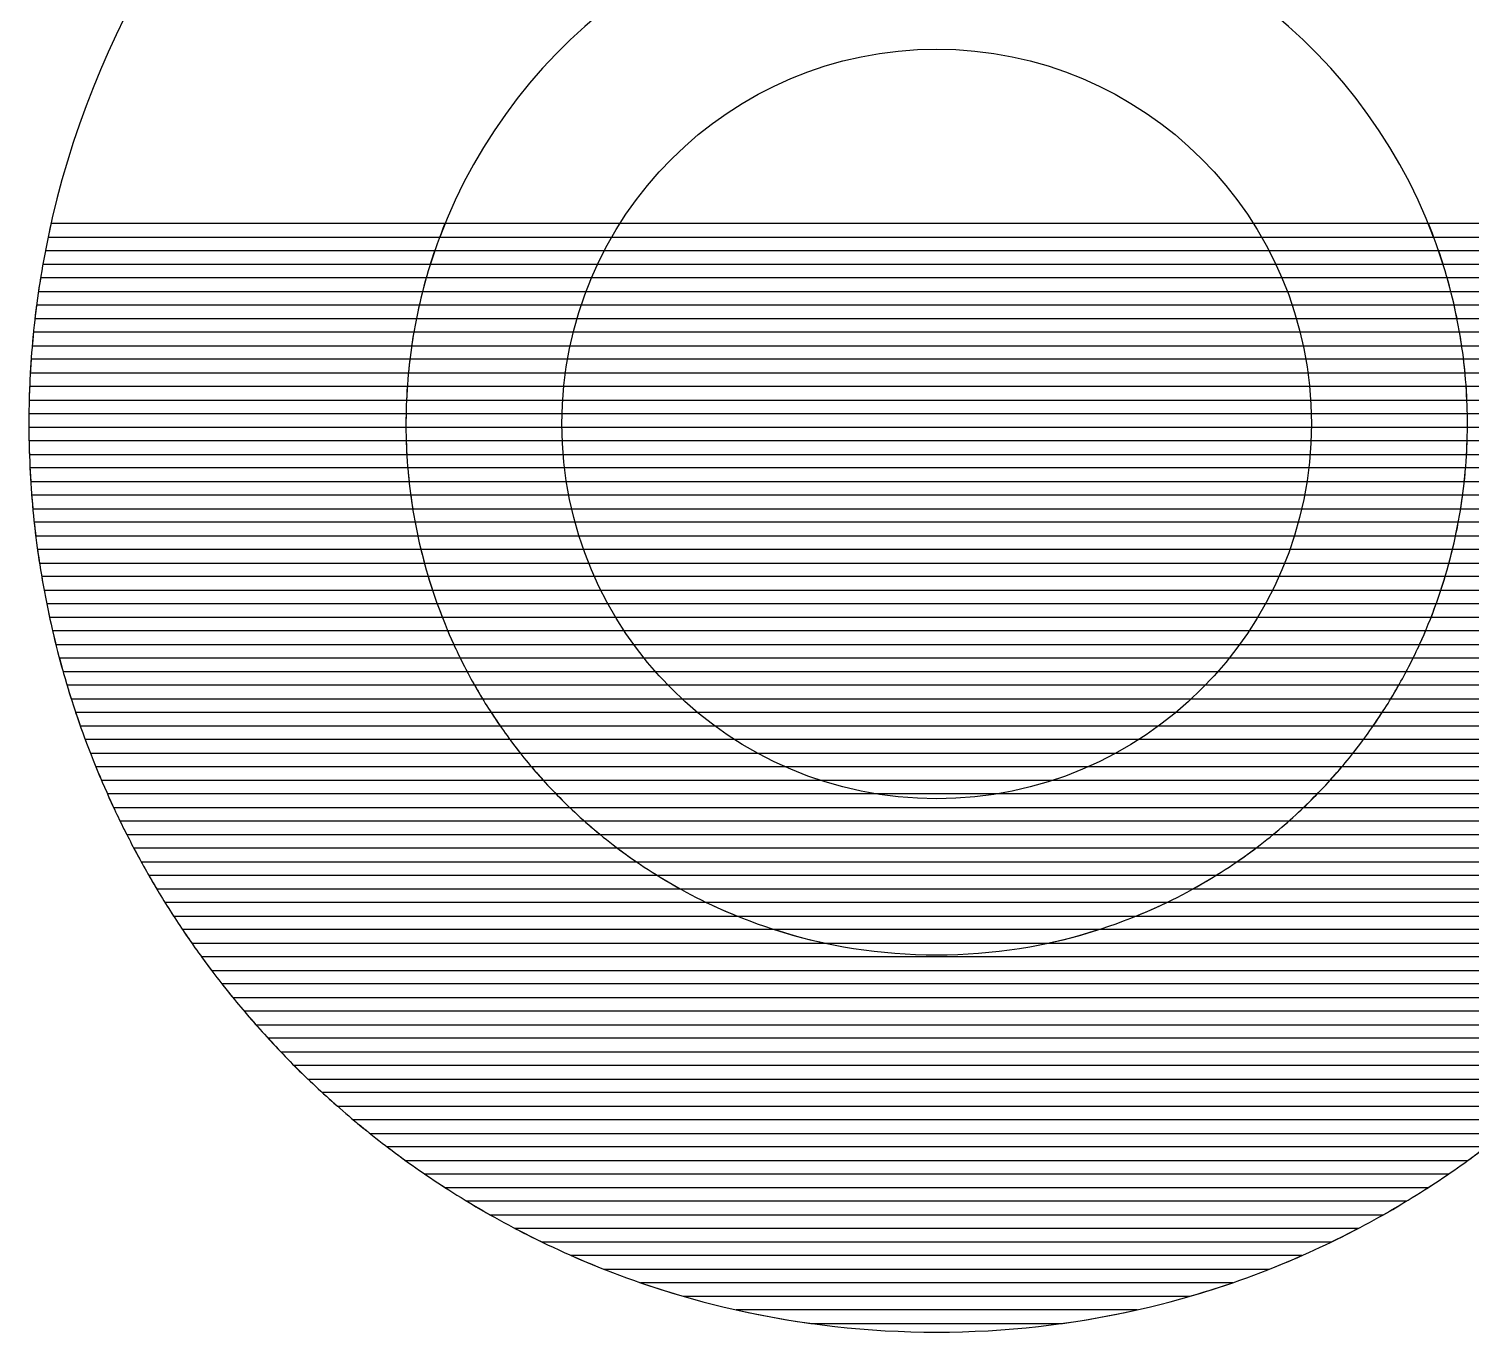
# Model space of a CAD drawing. Header units: inches. Extents: x -18.82 to -13.93, y 5.38 to 6.84.
# Drawn here: x -18.3032 to -17.9687, y 5.8969 to 6.199 of the extents above; entities that cross this region are included whole.
import ezdxf

# ---------------------------------------------------------------- set-up
doc = ezdxf.new("R2010")
doc.units = ezdxf.units.IN
doc.header["$MEASUREMENT"] = 0
doc.layers.add('Layer 1', color=7, linetype='Continuous')

msp = doc.modelspace()

# ---------------------------------------------------------------- linework, layer by layer
at = {"layer": 'Layer 1', "color": 155}
for points, knots in [([(-17.88661, 6.15076), (-17.88661, 6.15076), (-18.29877, 6.15076), (-18.29877, 6.15076), (-18.29877, 6.15076), (-18.27882, 6.24627), (-18.19418, 6.31798), (-18.0927, 6.31798), (-18.0927, 6.31798), (-17.99127, 6.31798), (-17.90657, 6.24627), (-17.88661, 6.15076)], [0, 0, 0, 0, 0.25, 0.25, 0.25, 0.25, 0.5, 0.5, 0.5, 0.5, 1, 1, 1, 1]), ([(-17.97744, 6.15076), (-17.97744, 6.15076), (-18.20795, 6.15076), (-18.20795, 6.15076), (-18.20795, 6.15076), (-18.19044, 6.19738), (-18.14546, 6.23053), (-18.0927, 6.23053), (-18.0927, 6.23053), (-18.03996, 6.23053), (-17.99496, 6.19738), (-17.97744, 6.15076)], [0, 0, 0, 0, 0.25, 0.25, 0.25, 0.25, 0.5, 0.5, 0.5, 0.5, 1, 1, 1, 1]), ([(-18.29808, 6.1539), (-18.29808, 6.1539), (-17.8873, 6.1539), (-17.8873, 6.1539), (-17.8873, 6.1539), (-17.88659, 6.15078), (-17.88595, 6.14763), (-17.88539, 6.14446), (-17.88539, 6.14446), (-17.88539, 6.14446), (-18.29999, 6.14446), (-18.29999, 6.14446), (-18.29999, 6.14446), (-18.29943, 6.14763), (-18.29879, 6.15078), (-18.29808, 6.1539)], [0, 0, 0, 0, 0.2, 0.2, 0.2, 0.2, 0.4, 0.4, 0.4, 0.4, 0.6, 0.6, 0.6, 0.6, 1, 1, 1, 1]), ([(-18.20672, 6.1539), (-18.20672, 6.1539), (-17.97867, 6.1539), (-17.97867, 6.1539), (-17.97867, 6.1539), (-17.97741, 6.15081), (-17.97627, 6.14767), (-17.97526, 6.14446), (-17.97526, 6.14446), (-17.97526, 6.14446), (-18.21013, 6.14446), (-18.21013, 6.14446), (-18.21013, 6.14446), (-18.20912, 6.14767), (-18.20798, 6.15081), (-18.20672, 6.1539)], [0, 0, 0, 0, 0.2, 0.2, 0.2, 0.2, 0.4, 0.4, 0.4, 0.4, 0.6, 0.6, 0.6, 0.6, 1, 1, 1, 1]), ([(-18.29939, 6.14761), (-18.29939, 6.14761), (-17.88598, 6.14761), (-17.88598, 6.14761), (-17.88598, 6.14761), (-17.88538, 6.14448), (-17.88484, 6.14134), (-17.88438, 6.13817), (-17.88438, 6.13817), (-17.88438, 6.13817), (-18.301, 6.13817), (-18.301, 6.13817), (-18.301, 6.13817), (-18.30053, 6.14134), (-18.3, 6.14448), (-18.29939, 6.14761)], [0, 0, 0, 0, 0.2, 0.2, 0.2, 0.2, 0.4, 0.4, 0.4, 0.4, 0.6, 0.6, 0.6, 0.6, 1, 1, 1, 1]), ([(-18.20909, 6.14761), (-18.20909, 6.14761), (-17.9763, 6.14761), (-17.9763, 6.14761), (-17.9763, 6.14761), (-17.97524, 6.14451), (-17.97428, 6.14137), (-17.97346, 6.13817), (-17.97346, 6.13817), (-17.97346, 6.13817), (-18.21193, 6.13817), (-18.21193, 6.13817), (-18.21193, 6.13817), (-18.21111, 6.14137), (-18.21015, 6.14451), (-18.20909, 6.14761)], [0, 0, 0, 0, 0.2, 0.2, 0.2, 0.2, 0.4, 0.4, 0.4, 0.4, 0.6, 0.6, 0.6, 0.6, 1, 1, 1, 1]), ([(-18.30051, 6.14131), (-18.30051, 6.14131), (-17.88486, 6.14131), (-17.88486, 6.14131), (-17.88486, 6.14131), (-17.88436, 6.13819), (-17.88393, 6.13504), (-17.88356, 6.13187), (-17.88356, 6.13187), (-17.88356, 6.13187), (-18.30181, 6.13187), (-18.30181, 6.13187), (-18.30181, 6.13187), (-18.30145, 6.13504), (-18.30102, 6.13819), (-18.30051, 6.14131)], [0, 0, 0, 0, 0.2, 0.2, 0.2, 0.2, 0.4, 0.4, 0.4, 0.4, 0.6, 0.6, 0.6, 0.6, 1, 1, 1, 1]), ([(-18.21107, 6.14131), (-18.21107, 6.14131), (-17.97431, 6.14131), (-17.97431, 6.14131), (-17.97431, 6.14131), (-17.97343, 6.13821), (-17.97267, 6.13506), (-17.97202, 6.13187), (-17.97202, 6.13187), (-17.97202, 6.13187), (-18.21336, 6.13187), (-18.21336, 6.13187), (-18.21336, 6.13187), (-18.21272, 6.13506), (-18.21196, 6.13821), (-18.21107, 6.14131)], [0, 0, 0, 0, 0.2, 0.2, 0.2, 0.2, 0.4, 0.4, 0.4, 0.4, 0.6, 0.6, 0.6, 0.6, 1, 1, 1, 1]), ([(-18.30144, 6.13502), (-18.30144, 6.13502), (-17.88394, 6.13502), (-17.88394, 6.13502), (-17.88394, 6.13502), (-17.88353, 6.13189), (-17.8832, 6.12874), (-17.88293, 6.12557), (-17.88293, 6.12557), (-17.88293, 6.12557), (-18.30244, 6.12557), (-18.30244, 6.12557), (-18.30244, 6.12557), (-18.30217, 6.12874), (-18.30185, 6.13189), (-18.30144, 6.13502)], [0, 0, 0, 0, 0.2, 0.2, 0.2, 0.2, 0.4, 0.4, 0.4, 0.4, 0.6, 0.6, 0.6, 0.6, 1, 1, 1, 1]), ([(-18.21269, 6.13502), (-18.21269, 6.13502), (-17.9727, 6.13502), (-17.9727, 6.13502), (-17.9727, 6.13502), (-17.97199, 6.13191), (-17.9714, 6.12876), (-17.97093, 6.12557), (-17.97093, 6.12557), (-17.97093, 6.12557), (-18.21446, 6.12557), (-18.21446, 6.12557), (-18.21446, 6.12557), (-18.21398, 6.12876), (-18.2134, 6.13191), (-18.21269, 6.13502)], [0, 0, 0, 0, 0.2, 0.2, 0.2, 0.2, 0.4, 0.4, 0.4, 0.4, 0.6, 0.6, 0.6, 0.6, 1, 1, 1, 1]), ([(-18.30217, 6.12872), (-18.30217, 6.12872), (-17.88321, 6.12872), (-17.88321, 6.12872), (-17.88321, 6.12872), (-17.88289, 6.12559), (-17.88266, 6.12244), (-17.88248, 6.11928), (-17.88248, 6.11928), (-17.88248, 6.11928), (-18.30289, 6.11928), (-18.30289, 6.11928), (-18.30289, 6.11928), (-18.30271, 6.12244), (-18.30248, 6.12559), (-18.30217, 6.12872)], [0, 0, 0, 0, 0.2, 0.2, 0.2, 0.2, 0.4, 0.4, 0.4, 0.4, 0.6, 0.6, 0.6, 0.6, 1, 1, 1, 1]), ([(-18.21395, 6.12872), (-18.21395, 6.12872), (-17.97144, 6.12872), (-17.97144, 6.12872), (-17.97144, 6.12872), (-17.97089, 6.12561), (-17.97047, 6.12246), (-17.97017, 6.11928), (-17.97017, 6.11928), (-17.97017, 6.11928), (-18.21522, 6.11928), (-18.21522, 6.11928), (-18.21522, 6.11928), (-18.21491, 6.12246), (-18.21449, 6.12561), (-18.21395, 6.12872)], [0, 0, 0, 0, 0.2, 0.2, 0.2, 0.2, 0.4, 0.4, 0.4, 0.4, 0.6, 0.6, 0.6, 0.6, 1, 1, 1, 1]), ([(-18.30269, 6.12243), (-18.30269, 6.12243), (-17.88268, 6.12243), (-17.88268, 6.12243), (-17.88268, 6.12243), (-17.88246, 6.1193), (-17.8823, 6.11615), (-17.88222, 6.11298), (-17.88222, 6.11298), (-17.88222, 6.11298), (-18.30316, 6.11298), (-18.30316, 6.11298), (-18.30316, 6.11298), (-18.30307, 6.11615), (-18.30291, 6.1193), (-18.30269, 6.12243)], [0, 0, 0, 0, 0.2, 0.2, 0.2, 0.2, 0.4, 0.4, 0.4, 0.4, 0.6, 0.6, 0.6, 0.6, 1, 1, 1, 1]), ([(-18.21488, 6.12243), (-18.21488, 6.12243), (-17.97051, 6.12243), (-17.97051, 6.12243), (-17.97051, 6.12243), (-17.97013, 6.11931), (-17.96987, 6.11616), (-17.96973, 6.11298), (-17.96973, 6.11298), (-17.96973, 6.11298), (-18.21565, 6.11298), (-18.21565, 6.11298), (-18.21565, 6.11298), (-18.21551, 6.11616), (-18.21526, 6.11931), (-18.21488, 6.12243)], [0, 0, 0, 0, 0.2, 0.2, 0.2, 0.2, 0.4, 0.4, 0.4, 0.4, 0.6, 0.6, 0.6, 0.6, 1, 1, 1, 1])]:
    msp.add_open_spline(points, degree=3, knots=knots, dxfattribs=at)
at = {"layer": 'Layer 1', "color": 250}
msp.add_open_spline([(-18.00579, 6.10746), (-18.00579, 6.15546), (-18.0447, 6.19434), (-18.0927, 6.19434), (-18.0927, 6.19434), (-18.14071, 6.19434), (-18.17959, 6.15546), (-18.17959, 6.10746), (-18.17959, 6.10746), (-18.17959, 6.05946), (-18.14071, 6.02056), (-18.0927, 6.02056), (-18.0927, 6.02056), (-18.0447, 6.02056), (-18.00579, 6.05946), (-18.00579, 6.10746)], degree=3, knots=[0, 0, 0, 0, 0.2, 0.2, 0.2, 0.2, 0.4, 0.4, 0.4, 0.4, 0.6, 0.6, 0.6, 0.6, 1, 1, 1, 1], dxfattribs=at)
at = {"layer": 'Layer 1', "color": 165}
for points, knots in [([(-18.30304, 6.11613), (-18.30304, 6.11613), (-17.88234, 6.11613), (-17.88234, 6.11613), (-17.88234, 6.11613), (-17.88222, 6.11326), (-17.88215, 6.11038), (-17.88215, 6.10748), (-17.88215, 6.10748), (-17.88215, 6.10748), (-17.88215, 6.10669), (-17.88215, 6.10669), (-17.88215, 6.10669), (-17.88215, 6.10669), (-18.30322, 6.10669), (-18.30322, 6.10669), (-18.30322, 6.10669), (-18.30322, 6.10669), (-18.30323, 6.10748), (-18.30323, 6.10748), (-18.30323, 6.10748), (-18.30323, 6.11038), (-18.30315, 6.11326), (-18.30304, 6.11613)], [0, 0, 0, 0, 0.142857, 0.142857, 0.142857, 0.142857, 0.285714, 0.285714, 0.285714, 0.285714, 0.428571, 0.428571, 0.428571, 0.428571, 0.571429, 0.571429, 0.571429, 0.571429, 0.714286, 0.714286, 0.714286, 0.714286, 1, 1, 1, 1]), ([(-18.21548, 6.11613), (-18.21548, 6.11613), (-17.96991, 6.11613), (-17.96991, 6.11613), (-17.96991, 6.11613), (-17.96971, 6.11326), (-17.9696, 6.11038), (-17.9696, 6.10746), (-17.9696, 6.10746), (-17.9696, 6.10746), (-17.96961, 6.10669), (-17.96961, 6.10669), (-17.96961, 6.10669), (-17.96961, 6.10669), (-18.21578, 6.10669), (-18.21578, 6.10669), (-18.21578, 6.10669), (-18.21578, 6.10669), (-18.21578, 6.10746), (-18.21578, 6.10746), (-18.21578, 6.10746), (-18.21578, 6.11038), (-18.21567, 6.11326), (-18.21548, 6.11613)], [0, 0, 0, 0, 0.142857, 0.142857, 0.142857, 0.142857, 0.285714, 0.285714, 0.285714, 0.285714, 0.428571, 0.428571, 0.428571, 0.428571, 0.571429, 0.571429, 0.571429, 0.571429, 0.714286, 0.714286, 0.714286, 0.714286, 1, 1, 1, 1]), ([(-18.3032, 6.10983), (-18.3032, 6.10983), (-17.88217, 6.10983), (-17.88217, 6.10983), (-17.88217, 6.10983), (-17.88217, 6.10983), (-17.88215, 6.10748), (-17.88215, 6.10748), (-17.88215, 6.10748), (-17.88215, 6.1051), (-17.8822, 6.10274), (-17.88228, 6.10039), (-17.88228, 6.10039), (-17.88228, 6.10039), (-18.3031, 6.10039), (-18.3031, 6.10039), (-18.3031, 6.10039), (-18.30318, 6.10274), (-18.30323, 6.1051), (-18.30323, 6.10748), (-18.30323, 6.10748), (-18.30323, 6.10748), (-18.3032, 6.10983), (-18.3032, 6.10983)], [0, 0, 0, 0, 0.142857, 0.142857, 0.142857, 0.142857, 0.285714, 0.285714, 0.285714, 0.285714, 0.428571, 0.428571, 0.428571, 0.428571, 0.571429, 0.571429, 0.571429, 0.571429, 0.714286, 0.714286, 0.714286, 0.714286, 1, 1, 1, 1]), ([(-18.21576, 6.10983), (-18.21576, 6.10983), (-17.96963, 6.10983), (-17.96963, 6.10983), (-17.96963, 6.10983), (-17.96963, 6.10983), (-17.9696, 6.10746), (-17.9696, 6.10746), (-17.9696, 6.10746), (-17.9696, 6.10509), (-17.96968, 6.10273), (-17.96981, 6.10039), (-17.96981, 6.10039), (-17.96981, 6.10039), (-18.21557, 6.10039), (-18.21557, 6.10039), (-18.21557, 6.10039), (-18.21571, 6.10273), (-18.21578, 6.10509), (-18.21578, 6.10746), (-18.21578, 6.10746), (-18.21578, 6.10746), (-18.21576, 6.10983), (-18.21576, 6.10983)], [0, 0, 0, 0, 0.142857, 0.142857, 0.142857, 0.142857, 0.285714, 0.285714, 0.285714, 0.285714, 0.428571, 0.428571, 0.428571, 0.428571, 0.571429, 0.571429, 0.571429, 0.571429, 0.714286, 0.714286, 0.714286, 0.714286, 1, 1, 1, 1]), ([(-18.30318, 6.10354), (-18.30318, 6.10354), (-17.88219, 6.10354), (-17.88219, 6.10354), (-17.88219, 6.10354), (-17.88225, 6.10037), (-17.88239, 6.09722), (-17.88258, 6.09409), (-17.88258, 6.09409), (-17.88258, 6.09409), (-18.30279, 6.09409), (-18.30279, 6.09409), (-18.30279, 6.09409), (-18.30299, 6.09722), (-18.30312, 6.10037), (-18.30318, 6.10354)], [0, 0, 0, 0, 0.2, 0.2, 0.2, 0.2, 0.4, 0.4, 0.4, 0.4, 0.6, 0.6, 0.6, 0.6, 1, 1, 1, 1]), ([(-18.21572, 6.10354), (-18.21572, 6.10354), (-17.96967, 6.10354), (-17.96967, 6.10354), (-17.96967, 6.10354), (-17.96977, 6.10036), (-17.96999, 6.09721), (-17.97033, 6.09409), (-17.97033, 6.09409), (-17.97033, 6.09409), (-18.21506, 6.09409), (-18.21506, 6.09409), (-18.21506, 6.09409), (-18.2154, 6.09721), (-18.21562, 6.10036), (-18.21572, 6.10354)], [0, 0, 0, 0, 0.2, 0.2, 0.2, 0.2, 0.4, 0.4, 0.4, 0.4, 0.6, 0.6, 0.6, 0.6, 1, 1, 1, 1]), ([(-18.30298, 6.09724), (-18.30298, 6.09724), (-17.8824, 6.09724), (-17.8824, 6.09724), (-17.8824, 6.09724), (-17.88255, 6.09407), (-17.88278, 6.09093), (-17.88307, 6.0878), (-17.88307, 6.0878), (-17.88307, 6.0878), (-18.30231, 6.0878), (-18.30231, 6.0878), (-18.30231, 6.0878), (-18.30259, 6.09093), (-18.30283, 6.09407), (-18.30298, 6.09724)], [0, 0, 0, 0, 0.2, 0.2, 0.2, 0.2, 0.4, 0.4, 0.4, 0.4, 0.6, 0.6, 0.6, 0.6, 1, 1, 1, 1]), ([(-18.21536, 6.09724), (-18.21536, 6.09724), (-17.97003, 6.09724), (-17.97003, 6.09724), (-17.97003, 6.09724), (-17.97029, 6.09406), (-17.97067, 6.09091), (-17.97117, 6.0878), (-17.97117, 6.0878), (-17.97117, 6.0878), (-18.21421, 6.0878), (-18.21421, 6.0878), (-18.21421, 6.0878), (-18.21471, 6.09091), (-18.2151, 6.09406), (-18.21536, 6.09724)], [0, 0, 0, 0, 0.2, 0.2, 0.2, 0.2, 0.4, 0.4, 0.4, 0.4, 0.6, 0.6, 0.6, 0.6, 1, 1, 1, 1]), ([(-18.30259, 6.09095), (-18.30259, 6.09095), (-17.88279, 6.09095), (-17.88279, 6.09095), (-17.88279, 6.09095), (-17.88304, 6.08778), (-17.88335, 6.08463), (-17.88374, 6.0815), (-17.88374, 6.0815), (-17.88374, 6.0815), (-18.30163, 6.0815), (-18.30163, 6.0815), (-18.30163, 6.0815), (-18.30202, 6.08463), (-18.30234, 6.08778), (-18.30259, 6.09095)], [0, 0, 0, 0, 0.2, 0.2, 0.2, 0.2, 0.4, 0.4, 0.4, 0.4, 0.6, 0.6, 0.6, 0.6, 1, 1, 1, 1]), ([(-18.21468, 6.09095), (-18.21468, 6.09095), (-17.97071, 6.09095), (-17.97071, 6.09095), (-17.97071, 6.09095), (-17.97114, 6.08776), (-17.97169, 6.08461), (-17.97235, 6.0815), (-17.97235, 6.0815), (-17.97235, 6.0815), (-18.21303, 6.0815), (-18.21303, 6.0815), (-18.21303, 6.0815), (-18.2137, 6.08461), (-18.21425, 6.08776), (-18.21468, 6.09095)], [0, 0, 0, 0, 0.2, 0.2, 0.2, 0.2, 0.4, 0.4, 0.4, 0.4, 0.6, 0.6, 0.6, 0.6, 1, 1, 1, 1]), ([(-18.302, 6.08465), (-18.302, 6.08465), (-17.88338, 6.08465), (-17.88338, 6.08465), (-17.88338, 6.08465), (-17.88372, 6.08148), (-17.88412, 6.07833), (-17.88461, 6.07521), (-17.88461, 6.07521), (-17.88461, 6.07521), (-18.30077, 6.07521), (-18.30077, 6.07521), (-18.30077, 6.07521), (-18.30125, 6.07833), (-18.30165, 6.08148), (-18.302, 6.08465)], [0, 0, 0, 0, 0.2, 0.2, 0.2, 0.2, 0.4, 0.4, 0.4, 0.4, 0.6, 0.6, 0.6, 0.6, 1, 1, 1, 1]), ([(-18.21367, 6.08465), (-18.21367, 6.08465), (-17.97172, 6.08465), (-17.97172, 6.08465), (-17.97172, 6.08465), (-17.97232, 6.08146), (-17.97304, 6.07831), (-17.97388, 6.07521), (-17.97388, 6.07521), (-17.97388, 6.07521), (-18.21151, 6.07521), (-18.21151, 6.07521), (-18.21151, 6.07521), (-18.21235, 6.07831), (-18.21307, 6.08146), (-18.21367, 6.08465)], [0, 0, 0, 0, 0.2, 0.2, 0.2, 0.2, 0.4, 0.4, 0.4, 0.4, 0.6, 0.6, 0.6, 0.6, 1, 1, 1, 1]), ([(-18.30122, 6.07836), (-18.30122, 6.07836), (-17.88416, 6.07836), (-17.88416, 6.07836), (-17.88416, 6.07836), (-17.8846, 6.07519), (-17.8851, 6.07204), (-17.88568, 6.06891), (-17.88568, 6.06891), (-17.88568, 6.06891), (-18.29969, 6.06891), (-18.29969, 6.06891), (-18.29969, 6.06891), (-18.30027, 6.07204), (-18.30078, 6.07519), (-18.30122, 6.07836)], [0, 0, 0, 0, 0.2, 0.2, 0.2, 0.2, 0.4, 0.4, 0.4, 0.4, 0.6, 0.6, 0.6, 0.6, 1, 1, 1, 1]), ([(-18.21231, 6.07836), (-18.21231, 6.07836), (-17.97307, 6.07836), (-17.97307, 6.07836), (-17.97307, 6.07836), (-17.97385, 6.07516), (-17.97475, 6.07201), (-17.97577, 6.06891), (-17.97577, 6.06891), (-17.97577, 6.06891), (-18.20962, 6.06891), (-18.20962, 6.06891), (-18.20962, 6.06891), (-18.21064, 6.07201), (-18.21154, 6.07516), (-18.21231, 6.07836)], [0, 0, 0, 0, 0.2, 0.2, 0.2, 0.2, 0.4, 0.4, 0.4, 0.4, 0.6, 0.6, 0.6, 0.6, 1, 1, 1, 1]), ([(-18.30025, 6.07206), (-18.30025, 6.07206), (-17.88513, 6.07206), (-17.88513, 6.07206), (-17.88513, 6.07206), (-17.88567, 6.06889), (-17.88628, 6.06574), (-17.88695, 6.06262), (-17.88695, 6.06262), (-17.88695, 6.06262), (-18.29843, 6.06262), (-18.29843, 6.06262), (-18.29843, 6.06262), (-18.2991, 6.06574), (-18.29971, 6.06889), (-18.30025, 6.07206)], [0, 0, 0, 0, 0.2, 0.2, 0.2, 0.2, 0.4, 0.4, 0.4, 0.4, 0.6, 0.6, 0.6, 0.6, 1, 1, 1, 1]), ([(-18.21061, 6.07206), (-18.21061, 6.07206), (-17.97478, 6.07206), (-17.97478, 6.07206), (-17.97478, 6.07206), (-17.97574, 6.06886), (-17.97683, 6.06571), (-17.97804, 6.06262), (-17.97804, 6.06262), (-17.97804, 6.06262), (-18.20735, 6.06262), (-18.20735, 6.06262), (-18.20735, 6.06262), (-18.20856, 6.06571), (-18.20965, 6.06886), (-18.21061, 6.07206)], [0, 0, 0, 0, 0.2, 0.2, 0.2, 0.2, 0.4, 0.4, 0.4, 0.4, 0.6, 0.6, 0.6, 0.6, 1, 1, 1, 1]), ([(-18.29909, 6.06577), (-18.29909, 6.06577), (-17.88629, 6.06577), (-17.88629, 6.06577), (-17.88629, 6.06577), (-17.88693, 6.06259), (-17.88764, 6.05944), (-17.88842, 6.05632), (-17.88842, 6.05632), (-17.88842, 6.05632), (-18.29696, 6.05632), (-18.29696, 6.05632), (-18.29696, 6.05632), (-18.29774, 6.05944), (-18.29845, 6.06259), (-18.29909, 6.06577)], [0, 0, 0, 0, 0.2, 0.2, 0.2, 0.2, 0.4, 0.4, 0.4, 0.4, 0.6, 0.6, 0.6, 0.6, 1, 1, 1, 1]), ([(-18.20854, 6.06577), (-18.20854, 6.06577), (-17.97685, 6.06577), (-17.97685, 6.06577), (-17.97685, 6.06577), (-17.97801, 6.06256), (-17.9793, 6.0594), (-17.9807, 6.05632), (-17.9807, 6.05632), (-17.9807, 6.05632), (-18.20469, 6.05632), (-18.20469, 6.05632), (-18.20469, 6.05632), (-18.20609, 6.0594), (-18.20738, 6.06256), (-18.20854, 6.06577)], [0, 0, 0, 0, 0.2, 0.2, 0.2, 0.2, 0.4, 0.4, 0.4, 0.4, 0.6, 0.6, 0.6, 0.6, 1, 1, 1, 1]), ([(-18.29773, 6.05947), (-18.29773, 6.05947), (-17.88765, 6.05947), (-17.88765, 6.05947), (-17.88765, 6.05947), (-17.88839, 6.0563), (-17.8892, 6.05315), (-17.89008, 6.05003), (-17.89008, 6.05003), (-17.89008, 6.05003), (-18.2953, 6.05003), (-18.2953, 6.05003), (-18.2953, 6.05003), (-18.29618, 6.05315), (-18.29699, 6.0563), (-18.29773, 6.05947)], [0, 0, 0, 0, 0.2, 0.2, 0.2, 0.2, 0.4, 0.4, 0.4, 0.4, 0.6, 0.6, 0.6, 0.6, 1, 1, 1, 1]), ([(-18.20608, 6.05947), (-18.20608, 6.05947), (-17.97931, 6.05947), (-17.97931, 6.05947), (-17.97931, 6.05947), (-17.98068, 6.05625), (-17.98219, 6.0531), (-17.98381, 6.05003), (-17.98381, 6.05003), (-17.98381, 6.05003), (-18.20158, 6.05003), (-18.20158, 6.05003), (-18.20158, 6.05003), (-18.20321, 6.0531), (-18.20471, 6.05625), (-18.20608, 6.05947)], [0, 0, 0, 0, 0.2, 0.2, 0.2, 0.2, 0.4, 0.4, 0.4, 0.4, 0.6, 0.6, 0.6, 0.6, 1, 1, 1, 1]), ([(-18.29615, 6.05318), (-18.29615, 6.05318), (-17.88923, 6.05318), (-17.88923, 6.05318), (-17.88923, 6.05318), (-17.89008, 6.05), (-17.89099, 6.04685), (-17.89198, 6.04373), (-17.89198, 6.04373), (-17.89198, 6.04373), (-18.2934, 6.04373), (-18.2934, 6.04373), (-18.2934, 6.04373), (-18.29439, 6.04685), (-18.2953, 6.05), (-18.29615, 6.05318)], [0, 0, 0, 0, 0.2, 0.2, 0.2, 0.2, 0.4, 0.4, 0.4, 0.4, 0.6, 0.6, 0.6, 0.6, 1, 1, 1, 1]), ([(-18.20319, 6.05318), (-18.20319, 6.05318), (-17.9822, 6.05318), (-17.9822, 6.05318), (-17.9822, 6.05318), (-17.9838, 6.04995), (-17.98552, 6.0468), (-17.98737, 6.04373), (-17.98737, 6.04373), (-17.98737, 6.04373), (-18.19803, 6.04373), (-18.19803, 6.04373), (-18.19803, 6.04373), (-18.19989, 6.0468), (-18.2016, 6.04995), (-18.20319, 6.05318)], [0, 0, 0, 0, 0.2, 0.2, 0.2, 0.2, 0.4, 0.4, 0.4, 0.4, 0.6, 0.6, 0.6, 0.6, 1, 1, 1, 1]), ([(-18.29437, 6.04688), (-18.29437, 6.04688), (-17.89102, 6.04688), (-17.89102, 6.04688), (-17.89102, 6.04688), (-17.89197, 6.0437), (-17.893, 6.04055), (-17.8941, 6.03744), (-17.8941, 6.03744), (-17.8941, 6.03744), (-18.29129, 6.03744), (-18.29129, 6.03744), (-18.29129, 6.03744), (-18.29239, 6.04055), (-18.29341, 6.0437), (-18.29437, 6.04688)], [0, 0, 0, 0, 0.2, 0.2, 0.2, 0.2, 0.4, 0.4, 0.4, 0.4, 0.6, 0.6, 0.6, 0.6, 1, 1, 1, 1]), ([(-18.19986, 6.04688), (-18.19986, 6.04688), (-17.98553, 6.04688), (-17.98553, 6.04688), (-17.98553, 6.04688), (-17.98737, 6.04364), (-17.98935, 6.04049), (-17.99146, 6.03744), (-17.99146, 6.03744), (-17.99146, 6.03744), (-18.19393, 6.03744), (-18.19393, 6.03744), (-18.19393, 6.03744), (-18.19605, 6.04049), (-18.19802, 6.04364), (-18.19986, 6.04688)], [0, 0, 0, 0, 0.2, 0.2, 0.2, 0.2, 0.4, 0.4, 0.4, 0.4, 0.6, 0.6, 0.6, 0.6, 1, 1, 1, 1]), ([(-18.29238, 6.04059), (-18.29238, 6.04059), (-17.893, 6.04059), (-17.893, 6.04059), (-17.893, 6.04059), (-17.89407, 6.0374), (-17.89521, 6.03425), (-17.89642, 6.03114), (-17.89642, 6.03114), (-17.89642, 6.03114), (-18.28896, 6.03114), (-18.28896, 6.03114), (-18.28896, 6.03114), (-18.29018, 6.03425), (-18.29131, 6.0374), (-18.29238, 6.04059)], [0, 0, 0, 0, 0.2, 0.2, 0.2, 0.2, 0.4, 0.4, 0.4, 0.4, 0.6, 0.6, 0.6, 0.6, 1, 1, 1, 1]), ([(-18.19604, 6.04059), (-18.19604, 6.04059), (-17.98935, 6.04059), (-17.98935, 6.04059), (-17.98935, 6.04059), (-17.99146, 6.03733), (-17.99372, 6.03418), (-17.99613, 6.03114), (-17.99613, 6.03114), (-17.99613, 6.03114), (-18.18927, 6.03114), (-18.18927, 6.03114), (-18.18927, 6.03114), (-18.19167, 6.03418), (-18.19393, 6.03733), (-18.19604, 6.04059)], [0, 0, 0, 0, 0.2, 0.2, 0.2, 0.2, 0.4, 0.4, 0.4, 0.4, 0.6, 0.6, 0.6, 0.6, 1, 1, 1, 1]), ([(-18.29016, 6.03429), (-18.29016, 6.03429), (-17.89523, 6.03429), (-17.89523, 6.03429), (-17.89523, 6.03429), (-17.89641, 6.0311), (-17.89767, 6.02795), (-17.89899, 6.02485), (-17.89899, 6.02485), (-17.89899, 6.02485), (-18.2864, 6.02485), (-18.2864, 6.02485), (-18.2864, 6.02485), (-18.28772, 6.02795), (-18.28898, 6.0311), (-18.29016, 6.03429)], [0, 0, 0, 0, 0.2, 0.2, 0.2, 0.2, 0.4, 0.4, 0.4, 0.4, 0.6, 0.6, 0.6, 0.6, 1, 1, 1, 1]), ([(-18.19168, 6.03429), (-18.19168, 6.03429), (-17.99372, 6.03429), (-17.99372, 6.03429), (-17.99372, 6.03429), (-17.99615, 6.03101), (-17.99873, 6.02786), (-18.00146, 6.02485), (-18.00146, 6.02485), (-18.00146, 6.02485), (-18.18394, 6.02485), (-18.18394, 6.02485), (-18.18394, 6.02485), (-18.18667, 6.02786), (-18.18925, 6.03101), (-18.19168, 6.03429)], [0, 0, 0, 0, 0.2, 0.2, 0.2, 0.2, 0.4, 0.4, 0.4, 0.4, 0.6, 0.6, 0.6, 0.6, 1, 1, 1, 1]), ([(-18.2877, 6.02799), (-18.2877, 6.02799), (-17.89769, 6.02799), (-17.89769, 6.02799), (-17.89769, 6.02799), (-17.89898, 6.0248), (-17.90037, 6.02166), (-17.90181, 6.01855), (-17.90181, 6.01855), (-17.90181, 6.01855), (-18.28357, 6.01855), (-18.28357, 6.01855), (-18.28357, 6.01855), (-18.28503, 6.02166), (-18.2864, 6.0248), (-18.2877, 6.02799)], [0, 0, 0, 0, 0.2, 0.2, 0.2, 0.2, 0.4, 0.4, 0.4, 0.4, 0.6, 0.6, 0.6, 0.6, 1, 1, 1, 1]), ([(-18.18669, 6.02799), (-18.18669, 6.02799), (-17.99871, 6.02799), (-17.99871, 6.02799), (-17.99871, 6.02799), (-18.0015, 6.02469), (-18.00446, 6.02154), (-18.00759, 6.01855), (-18.00759, 6.01855), (-18.00759, 6.01855), (-18.17781, 6.01855), (-18.17781, 6.01855), (-18.17781, 6.01855), (-18.18093, 6.02154), (-18.1839, 6.02469), (-18.18669, 6.02799)], [0, 0, 0, 0, 0.2, 0.2, 0.2, 0.2, 0.4, 0.4, 0.4, 0.4, 0.6, 0.6, 0.6, 0.6, 1, 1, 1, 1]), ([(-18.28502, 6.0217), (-18.28502, 6.0217), (-17.90037, 6.0217), (-17.90037, 6.0217), (-17.90037, 6.0217), (-17.9018, 6.01851), (-17.90329, 6.01536), (-17.90487, 6.01226), (-17.90487, 6.01226), (-17.90487, 6.01226), (-18.28052, 6.01226), (-18.28052, 6.01226), (-18.28052, 6.01226), (-18.28209, 6.01536), (-18.28359, 6.01851), (-18.28502, 6.0217)], [0, 0, 0, 0, 0.2, 0.2, 0.2, 0.2, 0.4, 0.4, 0.4, 0.4, 0.6, 0.6, 0.6, 0.6, 1, 1, 1, 1]), ([(-18.18098, 6.0217), (-18.18098, 6.0217), (-18.00443, 6.0217), (-18.00443, 6.0217), (-18.00443, 6.0217), (-18.00767, 6.01836), (-18.01109, 6.01521), (-18.01469, 6.01226), (-18.01469, 6.01226), (-18.01469, 6.01226), (-18.17072, 6.01226), (-18.17072, 6.01226), (-18.17072, 6.01226), (-18.17431, 6.01521), (-18.17774, 6.01836), (-18.18098, 6.0217)], [0, 0, 0, 0, 0.2, 0.2, 0.2, 0.2, 0.4, 0.4, 0.4, 0.4, 0.6, 0.6, 0.6, 0.6, 1, 1, 1, 1]), ([(-18.28208, 6.0154), (-18.28208, 6.0154), (-17.90331, 6.0154), (-17.90331, 6.0154), (-17.90331, 6.0154), (-17.90486, 6.01221), (-17.9065, 6.00906), (-17.90821, 6.00596), (-17.90821, 6.00596), (-17.90821, 6.00596), (-18.27719, 6.00596), (-18.27719, 6.00596), (-18.27719, 6.00596), (-18.27889, 6.00906), (-18.28053, 6.01221), (-18.28208, 6.0154)], [0, 0, 0, 0, 0.2, 0.2, 0.2, 0.2, 0.4, 0.4, 0.4, 0.4, 0.6, 0.6, 0.6, 0.6, 1, 1, 1, 1]), ([(-18.17439, 6.0154), (-18.17439, 6.0154), (-18.01102, 6.0154), (-18.01102, 6.0154), (-18.01102, 6.0154), (-18.01483, 6.01202), (-18.01885, 6.00886), (-18.02307, 6.00596), (-18.02307, 6.00596), (-18.02307, 6.00596), (-18.16233, 6.00596), (-18.16233, 6.00596), (-18.16233, 6.00596), (-18.16655, 6.00886), (-18.17057, 6.01202), (-18.17439, 6.0154)], [0, 0, 0, 0, 0.2, 0.2, 0.2, 0.2, 0.4, 0.4, 0.4, 0.4, 0.6, 0.6, 0.6, 0.6, 1, 1, 1, 1]), ([(-18.27888, 6.00911), (-18.27888, 6.00911), (-17.90652, 6.00911), (-17.90652, 6.00911), (-17.90652, 6.00911), (-17.90821, 6.00591), (-17.90998, 6.00276), (-17.91183, 5.99967), (-17.91183, 5.99967), (-17.91183, 5.99967), (-18.27357, 5.99967), (-18.27357, 5.99967), (-18.27357, 5.99967), (-18.27542, 6.00276), (-18.27719, 6.00591), (-18.27888, 6.00911)], [0, 0, 0, 0, 0.2, 0.2, 0.2, 0.2, 0.4, 0.4, 0.4, 0.4, 0.6, 0.6, 0.6, 0.6, 1, 1, 1, 1]), ([(-18.16671, 6.00911), (-18.16671, 6.00911), (-18.0187, 6.00911), (-18.0187, 6.00911), (-18.0187, 6.00911), (-18.02331, 6.00563), (-18.02817, 6.00248), (-18.03326, 5.99967), (-18.03326, 5.99967), (-18.03326, 5.99967), (-18.15215, 5.99967), (-18.15215, 5.99967), (-18.15215, 5.99967), (-18.15723, 6.00248), (-18.16209, 6.00563), (-18.16671, 6.00911)], [0, 0, 0, 0, 0.2, 0.2, 0.2, 0.2, 0.4, 0.4, 0.4, 0.4, 0.6, 0.6, 0.6, 0.6, 1, 1, 1, 1]), ([(-18.27543, 6.00281), (-18.27543, 6.00281), (-17.90997, 6.00281), (-17.90997, 6.00281), (-17.90997, 6.00281), (-17.91181, 5.99961), (-17.91374, 5.99646), (-17.91573, 5.99337), (-17.91573, 5.99337), (-17.91573, 5.99337), (-18.26967, 5.99337), (-18.26967, 5.99337), (-18.26967, 5.99337), (-18.27167, 5.99646), (-18.27359, 5.99961), (-18.27543, 6.00281)], [0, 0, 0, 0, 0.2, 0.2, 0.2, 0.2, 0.4, 0.4, 0.4, 0.4, 0.6, 0.6, 0.6, 0.6, 1, 1, 1, 1]), ([(-18.15751, 6.00281), (-18.15751, 6.00281), (-18.02789, 6.00281), (-18.02789, 6.00281), (-18.02789, 6.00281), (-18.03377, 5.99916), (-18.03998, 5.996), (-18.04647, 5.99337), (-18.04647, 5.99337), (-18.04647, 5.99337), (-18.13894, 5.99337), (-18.13894, 5.99337), (-18.13894, 5.99337), (-18.14543, 5.996), (-18.15163, 5.99916), (-18.15751, 6.00281)], [0, 0, 0, 0, 0.2, 0.2, 0.2, 0.2, 0.4, 0.4, 0.4, 0.4, 0.6, 0.6, 0.6, 0.6, 1, 1, 1, 1]), ([(-18.27165, 5.99652), (-18.27165, 5.99652), (-17.91375, 5.99652), (-17.91375, 5.99652), (-17.91375, 5.99652), (-17.91574, 5.99331), (-17.91781, 5.99016), (-17.91997, 5.98707), (-17.91997, 5.98707), (-17.91997, 5.98707), (-18.26543, 5.98707), (-18.26543, 5.98707), (-18.26543, 5.98707), (-18.26758, 5.99016), (-18.26966, 5.99331), (-18.27165, 5.99652)], [0, 0, 0, 0, 0.2, 0.2, 0.2, 0.2, 0.4, 0.4, 0.4, 0.4, 0.6, 0.6, 0.6, 0.6, 1, 1, 1, 1]), ([(-18.14606, 5.99652), (-18.14606, 5.99652), (-18.03934, 5.99652), (-18.03934, 5.99652), (-18.03934, 5.99652), (-18.04804, 5.99232), (-18.05732, 5.98913), (-18.06701, 5.98707), (-18.06701, 5.98707), (-18.06701, 5.98707), (-18.11839, 5.98707), (-18.11839, 5.98707), (-18.11839, 5.98707), (-18.12809, 5.98913), (-18.13736, 5.99232), (-18.14606, 5.99652)], [0, 0, 0, 0, 0.2, 0.2, 0.2, 0.2, 0.4, 0.4, 0.4, 0.4, 0.6, 0.6, 0.6, 0.6, 1, 1, 1, 1]), ([(-18.26759, 5.99022), (-18.26759, 5.99022), (-17.9178, 5.99022), (-17.9178, 5.99022), (-17.9178, 5.99022), (-17.91996, 5.98701), (-17.9222, 5.98386), (-17.92453, 5.98078), (-17.92453, 5.98078), (-17.92453, 5.98078), (-18.26087, 5.98078), (-18.26087, 5.98078), (-18.26087, 5.98078), (-18.26319, 5.98386), (-18.26544, 5.98701), (-18.26759, 5.99022)], [0, 0, 0, 0, 0.2, 0.2, 0.2, 0.2, 0.4, 0.4, 0.4, 0.4, 0.6, 0.6, 0.6, 0.6, 1, 1, 1, 1]), ([(-18.13024, 5.99022), (-18.13024, 5.99022), (-18.05516, 5.99022), (-18.05516, 5.99022), (-18.05516, 5.99022), (-18.067, 5.98643), (-18.07961, 5.98438), (-18.0927, 5.98438), (-18.0927, 5.98438), (-18.1058, 5.98438), (-18.11841, 5.98643), (-18.13024, 5.99022)], [0, 0, 0, 0, 0.25, 0.25, 0.25, 0.25, 0.5, 0.5, 0.5, 0.5, 1, 1, 1, 1]), ([(-18.26319, 5.98393), (-18.26319, 5.98393), (-17.92221, 5.98393), (-17.92221, 5.98393), (-17.92221, 5.98393), (-17.92455, 5.98071), (-17.92697, 5.97756), (-17.92948, 5.97448), (-17.92948, 5.97448), (-17.92948, 5.97448), (-18.25593, 5.97448), (-18.25593, 5.97448), (-18.25593, 5.97448), (-18.25843, 5.97756), (-18.26085, 5.98071), (-18.26319, 5.98393)], [0, 0, 0, 0, 0.2, 0.2, 0.2, 0.2, 0.4, 0.4, 0.4, 0.4, 0.6, 0.6, 0.6, 0.6, 1, 1, 1, 1]), ([(-18.25845, 5.97763), (-18.25845, 5.97763), (-17.92695, 5.97763), (-17.92695, 5.97763), (-17.92695, 5.97763), (-17.92948, 5.9744), (-17.93211, 5.97126), (-17.93482, 5.96819), (-17.93482, 5.96819), (-17.93482, 5.96819), (-18.25058, 5.96819), (-18.25058, 5.96819), (-18.25058, 5.96819), (-18.25329, 5.97126), (-18.25592, 5.9744), (-18.25845, 5.97763)], [0, 0, 0, 0, 0.2, 0.2, 0.2, 0.2, 0.4, 0.4, 0.4, 0.4, 0.6, 0.6, 0.6, 0.6, 1, 1, 1, 1]), ([(-18.2533, 5.97133), (-18.2533, 5.97133), (-17.9321, 5.97133), (-17.9321, 5.97133), (-17.9321, 5.97133), (-17.93485, 5.9681), (-17.93767, 5.96495), (-17.94061, 5.96189), (-17.94061, 5.96189), (-17.94061, 5.96189), (-18.2448, 5.96189), (-18.2448, 5.96189), (-18.2448, 5.96189), (-18.24773, 5.96495), (-18.25056, 5.9681), (-18.2533, 5.97133)], [0, 0, 0, 0, 0.2, 0.2, 0.2, 0.2, 0.4, 0.4, 0.4, 0.4, 0.6, 0.6, 0.6, 0.6, 1, 1, 1, 1]), ([(-18.24775, 5.96504), (-18.24775, 5.96504), (-17.93766, 5.96504), (-17.93766, 5.96504), (-17.93766, 5.96504), (-17.94064, 5.9618), (-17.94372, 5.95864), (-17.94689, 5.95559), (-17.94689, 5.95559), (-17.94689, 5.95559), (-18.23852, 5.95559), (-18.23852, 5.95559), (-18.23852, 5.95559), (-18.24169, 5.95864), (-18.24477, 5.9618), (-18.24775, 5.96504)], [0, 0, 0, 0, 0.2, 0.2, 0.2, 0.2, 0.4, 0.4, 0.4, 0.4, 0.6, 0.6, 0.6, 0.6, 1, 1, 1, 1]), ([(-18.24173, 5.95874), (-18.24173, 5.95874), (-17.94368, 5.95874), (-17.94368, 5.95874), (-17.94368, 5.95874), (-17.94693, 5.95548), (-17.9503, 5.95234), (-17.95376, 5.9493), (-17.95376, 5.9493), (-17.95376, 5.9493), (-18.23166, 5.9493), (-18.23166, 5.9493), (-18.23166, 5.9493), (-18.23511, 5.95234), (-18.23848, 5.95548), (-18.24173, 5.95874)], [0, 0, 0, 0, 0.2, 0.2, 0.2, 0.2, 0.4, 0.4, 0.4, 0.4, 0.6, 0.6, 0.6, 0.6, 1, 1, 1, 1])]:
    msp.add_open_spline(points, degree=3, knots=knots, dxfattribs=at)
at = {"layer": 'Layer 1', "color": 157}
for points in [[(-18.23517, 5.95245), (-18.23517, 5.95245), (-17.95025, 5.95245), (-17.95025, 5.95245), (-17.95025, 5.95245), (-17.95381, 5.94918), (-17.95748, 5.94603), (-17.96126, 5.943), (-17.96126, 5.943), (-17.96126, 5.943), (-18.22416, 5.943), (-18.22416, 5.943), (-18.22416, 5.943), (-18.22794, 5.94603), (-18.23161, 5.94918), (-18.23517, 5.95245)], [(-18.228, 5.94615), (-18.228, 5.94615), (-17.95742, 5.94615), (-17.95742, 5.94615), (-17.95742, 5.94615), (-17.96134, 5.94286), (-17.96538, 5.93971), (-17.96953, 5.93671), (-17.96953, 5.93671), (-17.96953, 5.93671), (-18.21589, 5.93671), (-18.21589, 5.93671), (-18.21589, 5.93671), (-18.22004, 5.93971), (-18.22408, 5.94286), (-18.228, 5.94615)], [(-18.22013, 5.93986), (-18.22013, 5.93986), (-17.96529, 5.93986), (-17.96529, 5.93986), (-17.96529, 5.93986), (-17.96964, 5.93654), (-17.97413, 5.93339), (-17.97874, 5.93041), (-17.97874, 5.93041), (-17.97874, 5.93041), (-18.20668, 5.93041), (-18.20668, 5.93041), (-18.20668, 5.93041), (-18.21129, 5.93339), (-18.21578, 5.93654), (-18.22013, 5.93986)], [(-18.21141, 5.93356), (-18.21141, 5.93356), (-17.974, 5.93356), (-17.974, 5.93356), (-17.974, 5.93356), (-17.97891, 5.93021), (-17.98396, 5.92706), (-17.98915, 5.92412), (-17.98915, 5.92412), (-17.98915, 5.92412), (-18.19627, 5.92412), (-18.19627, 5.92412), (-18.19627, 5.92412), (-18.20146, 5.92706), (-18.20651, 5.93021), (-18.21141, 5.93356)]]:
    msp.add_open_spline(points, degree=3, knots=[0, 0, 0, 0, 0.2, 0.2, 0.2, 0.2, 0.4, 0.4, 0.4, 0.4, 0.6, 0.6, 0.6, 0.6, 1, 1, 1, 1], dxfattribs=at)
at = {"layer": 'Layer 1', "color": 167}
for points, knots in [([(-18.20166, 5.92727), (-18.20166, 5.92727), (-17.98376, 5.92727), (-17.98376, 5.92727), (-17.98376, 5.92727), (-17.98939, 5.92386), (-17.99519, 5.9207), (-18.00114, 5.91782), (-18.00114, 5.91782), (-18.00114, 5.91782), (-18.18428, 5.91782), (-18.18428, 5.91782), (-18.18428, 5.91782), (-18.19024, 5.9207), (-18.19603, 5.92386), (-18.20166, 5.92727)], [0, 0, 0, 0, 0.2, 0.2, 0.2, 0.2, 0.4, 0.4, 0.4, 0.4, 0.6, 0.6, 0.6, 0.6, 1, 1, 1, 1]), ([(-18.19049, 5.92097), (-18.19049, 5.92097), (-17.99493, 5.92097), (-17.99493, 5.92097), (-17.99493, 5.92097), (-18.00159, 5.91748), (-18.00844, 5.91431), (-18.0155, 5.91153), (-18.0155, 5.91153), (-18.0155, 5.91153), (-18.16993, 5.91153), (-18.16993, 5.91153), (-18.16993, 5.91153), (-18.17698, 5.91431), (-18.18383, 5.91748), (-18.19049, 5.92097)], [0, 0, 0, 0, 0.2, 0.2, 0.2, 0.2, 0.4, 0.4, 0.4, 0.4, 0.6, 0.6, 0.6, 0.6, 1, 1, 1, 1]), ([(-18.17744, 5.91468), (-18.17744, 5.91468), (-18.00798, 5.91468), (-18.00798, 5.91468), (-18.00798, 5.91468), (-18.01637, 5.91098), (-18.02504, 5.90782), (-18.03396, 5.90523), (-18.03396, 5.90523), (-18.03396, 5.90523), (-18.15145, 5.90523), (-18.15145, 5.90523), (-18.15145, 5.90523), (-18.16037, 5.90782), (-18.16905, 5.91098), (-18.17744, 5.91468)], [0, 0, 0, 0, 0.2, 0.2, 0.2, 0.2, 0.4, 0.4, 0.4, 0.4, 0.6, 0.6, 0.6, 0.6, 1, 1, 1, 1]), ([(-18.16138, 5.90838), (-18.16138, 5.90838), (-18.02404, 5.90838), (-18.02404, 5.90838), (-18.02404, 5.90838), (-18.0367, 5.90401), (-18.04992, 5.90083), (-18.06354, 5.89894), (-18.06354, 5.89894), (-18.06354, 5.89894), (-18.12186, 5.89894), (-18.12186, 5.89894), (-18.12186, 5.89894), (-18.13549, 5.90083), (-18.14871, 5.90401), (-18.16138, 5.90838)], [0, 0, 0, 0, 0.2, 0.2, 0.2, 0.2, 0.4, 0.4, 0.4, 0.4, 0.6, 0.6, 0.6, 0.6, 1, 1, 1, 1]), ([(-18.13923, 5.90209), (-18.13923, 5.90209), (-18.04619, 5.90209), (-18.04619, 5.90209), (-18.04619, 5.90209), (-18.06115, 5.89871), (-18.07671, 5.89692), (-18.0927, 5.89692), (-18.0927, 5.89692), (-18.10869, 5.89692), (-18.12426, 5.89871), (-18.13923, 5.90209)], [0, 0, 0, 0, 0.25, 0.25, 0.25, 0.25, 0.5, 0.5, 0.5, 0.5, 1, 1, 1, 1])]:
    msp.add_open_spline(points, degree=3, knots=knots, dxfattribs=at)

doc.saveas('drawing.dxf')
